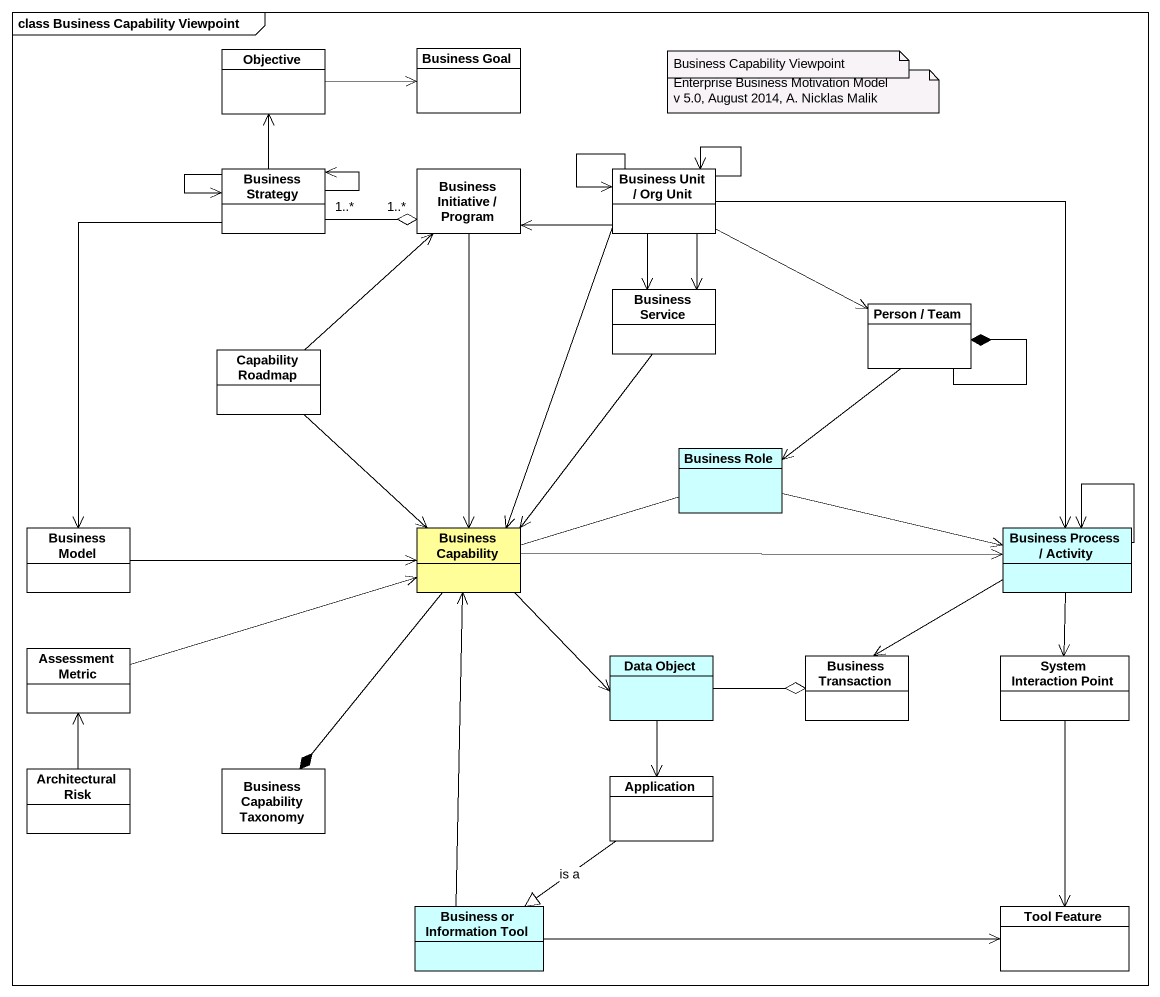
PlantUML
@startuml
mainframe class Business Capability Viewpoint
hide circle
hide empty members
class Objective #FFFFFF
class "Business Goal" as Business_Goal #FFFFFF
class "Business Strategy" as Business_Strategy #FFFFFF
class "Business Initiative / Program" as Business_Initiative_Program #FFFFFF
class "Business Unit / Org Unit" as Business_Unit_Org_Unit #FFFFFF
class "Business Service" as Business_Service #FFFFFF
class "Person / Team" as Person_Team #FFFFFF
class "Capability Roadmap" as Capability_Roadmap #FFFFFF
class "Business Role" as Business_Role #CCFFFF
class "Business Model" as Business_Model #FFFFFF
class "Business Capability" as Business_Capability #FFFE99
class "Business Process / Activity" as Business_Process_Activity #CCFFFF
class "Assessment Metric" as Assessment_Metric #FFFFFF
class "Data Object" as Data_Object #CCFFFF
class "Business Transaction" as Business_Transaction #FFFFFF
class "System Interaction Point" as System_Interaction_Point #FFFFFF
class "Architectural Risk" as Architectural_Risk #FFFFFF
class "Business Capability Taxonomy" as Business_Capability_Taxonomy #FFFFFF
class Application #FFFFFF
class "Business or Information Tool" as Business_or_Information_Tool #CCFFFF
class "Tool Feature" as Tool_Feature #FFFFFF
Objective -right-> Business_Goal
Business_Strategy -up-> Objective
Business_Strategy --> Business_Strategy
Business_Strategy --> Business_Strategy
Business_Strategy "1..*" -right-o "1..*" Business_Initiative_Program
Business_Strategy --> Business_Model
Business_Initiative_Program --> Business_Capability
Business_Unit_Org_Unit -left-> Business_Initiative_Program
Business_Unit_Org_Unit --> Business_Unit_Org_Unit
Business_Unit_Org_Unit --> Business_Unit_Org_Unit
Business_Unit_Org_Unit --> Business_Service
Business_Unit_Org_Unit --> Business_Service
Business_Unit_Org_Unit -right-> Person_Team
Business_Unit_Org_Unit --> Business_Capability
Business_Unit_Org_Unit --> Business_Process_Activity
Business_Service --> Business_Capability
Person_Team --* Person_Team
Person_Team --> Business_Role
Capability_Roadmap -up-> Business_Initiative_Program
Capability_Roadmap --> Business_Capability
Business_Role -right-> Business_Process_Activity
Business_Model -right-> Business_Capability
Business_Capability -right- Business_Role
Business_Capability -right-> Business_Process_Activity
Business_Capability --> Data_Object
Business_Capability --* Business_Capability_Taxonomy
Business_Process_Activity --> Business_Process_Activity
Business_Process_Activity --> Business_Transaction
Business_Process_Activity --> System_Interaction_Point
Assessment_Metric -right-> Business_Capability
Data_Object -right-o Business_Transaction
Data_Object --> Application
System_Interaction_Point --> Tool_Feature
Architectural_Risk -up-> Assessment_Metric
Application --|> Business_or_Information_Tool : is a
Business_or_Information_Tool -up-> Business_Capability
Business_or_Information_Tool -right-> Tool_Feature
note as N1
  Business Capability Viewpoint
end note
note as N2
  Enterprise Business Motivation Model
  v 5.0, August 2014, A. Nicklas Malik
end note
@enduml
